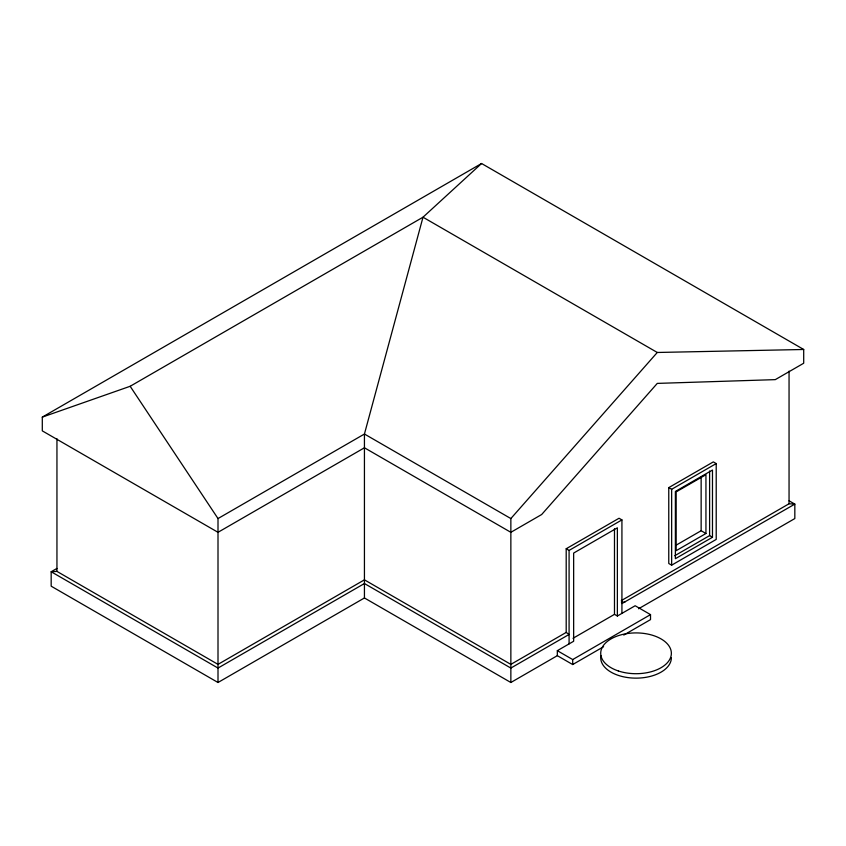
<?xml version="1.0" encoding="UTF-8"?>
<svg xmlns="http://www.w3.org/2000/svg" width="846" height="846" viewBox="0 0 846 846"><rect width="100%" height="100%" fill="white"/><g stroke="black" fill="none" stroke-linecap="round" stroke-linejoin="round"><path stroke-width="1.27" d="M603.589 646.714L572.7 664.544L557.324 655.671L510.857 682.5L510.857 518.556L657.279 352.475L803.7 349.483L803.7 363.23L775.296 379.632L657.279 383.397L541.673 514.516L510.857 532.314L364.436 447.777L218.004 532.314L42.3 430.868L42.3 417.11L481.564 163.5L803.7 349.483M481.564 163.5L423 217.211L130.157 386.284L42.3 417.11M56.904 568.438L51.172 571.748L51.172 586.183L218.004 682.5L364.436 597.963L510.857 682.5M218.004 682.5L218.004 518.556L364.436 434.019L423 217.211L657.279 352.475M668.763 487.624L713.337 461.895L716.213 463.566L716.213 539.431L671.65 565.16L668.763 563.499L668.763 487.624L671.65 489.295L716.213 463.566M566.196 632.427L510.857 664.374L364.436 579.838L218.004 664.374L56.946 571.388L51.172 571.748L218.004 668.065L364.436 583.529L510.857 668.065L569.083 634.447L566.196 632.427L566.196 548.758L619.05 518.249L621.926 519.909L621.926 613.382M566.196 548.758L569.083 550.418L621.926 519.909M675.764 545.374L701.144 530.728L705.945 533.498L705.945 474.701L676.155 491.896L676.155 550.693L705.945 533.498M674.748 555.737L709.604 535.613L712.48 537.273L712.48 470.027L675.383 491.452L675.383 558.698L712.48 537.273M621.324 600.597L789.054 503.761L794.828 504.11L794.828 518.556L638.571 608.76M621.926 603.579L794.828 504.11L789.107 500.811M573.006 638.296L614.482 614.355L617.369 616.015L635.156 605.747L650.521 614.619L650.521 619.61L623.766 635.06M557.324 655.671L557.324 650.68L573.651 641.257L573.651 553.062L617.369 527.819L617.369 616.015M557.324 650.68L572.7 659.552L650.521 614.619M621.355 602.056L624.813 602.267M510.857 518.556L364.436 434.019L364.436 597.963M130.157 386.284L218.004 518.556M789.054 371.119L789.054 503.761M709.604 471L709.604 535.613M701.144 477.155L701.144 530.728M671.65 489.295L671.65 565.16M614.482 528.782L614.482 614.355M572.7 659.552L572.7 664.544M569.083 550.418L569.083 643.891M56.946 438.746L56.946 571.388M671.364 657.744A35.331 20.399 0 0 1 634.193 678.111A35.331 20.399 0 0 1 600.903 655.618M618.373 670.973A35.331 20.399 0 0 0 671.364 653.302A35.331 20.399 0 0 0 618.373 635.642A35.331 20.399 0 0 0 618.373 670.973"/></g></svg>
